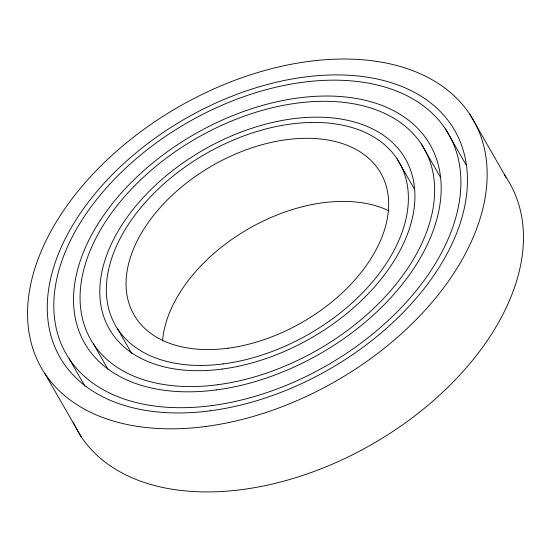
<?xml version="1.0" encoding="UTF-8"?>
<svg xmlns="http://www.w3.org/2000/svg" width="551" height="551" viewBox="0 0 551 551"><rect width="100%" height="100%" fill="white"/><g stroke="black" fill="none" stroke-linecap="round" stroke-linejoin="round"><path stroke-width="0.83" d="M469.831 114.291L506.114 177.394M445.552 129.106L466.043 164.742M421.274 143.921L440.483 177.332M396.989 158.736L414.07 188.428M117.721 329.126L131.813 353.625M93.443 343.941L107.955 369.184M69.164 358.756L84.957 386.223M44.886 373.571L81.169 436.674M162.559 341.021A142.289 90.316 -29.9 0 1 248.556 228.782A142.289 90.316 -29.9 0 1 388.854 210.792M504.454 174.97A249.024 158.061 -29.9 0 1 372.07 444.271A249.024 158.061 -29.9 0 1 73.235 422.307M223.554 363.88A163.654 103.877 -29.9 0 0 401.734 167.153A163.654 103.877 -29.9 0 0 146.786 200.764A163.654 103.877 -29.9 0 0 223.554 363.88M227.969 348.218A142.289 90.316 -29.9 0 0 382.883 177.174A142.289 90.316 -29.9 0 0 161.223 206.398A142.289 90.316 -29.9 0 0 227.969 348.218M217.679 384.736A192.113 121.936 -29.9 0 0 426.839 153.798A192.113 121.936 -29.9 0 0 127.556 193.256A192.113 121.936 -29.9 0 0 217.679 384.736M222.094 369.074A170.741 108.375 -29.9 0 0 407.988 163.826A170.741 108.375 -29.9 0 0 141.993 198.897A170.741 108.375 -29.9 0 0 222.094 369.074M211.804 405.598A220.565 140.002 -29.9 0 0 451.944 140.45A220.565 140.002 -29.9 0 0 108.327 185.749A220.565 140.002 -29.9 0 0 211.804 405.598M216.212 389.936A199.2 126.441 -29.9 0 0 433.093 150.471A199.2 126.441 -29.9 0 0 122.763 191.39A199.2 126.441 -29.9 0 0 216.212 389.936M205.922 426.453A249.024 158.061 -29.9 0 0 477.049 127.095A249.024 158.061 -29.9 0 0 89.104 178.249A249.024 158.061 -29.9 0 0 205.922 426.453M210.337 410.791A227.659 144.5 -29.9 0 0 458.198 137.123A227.659 144.5 -29.9 0 0 103.54 183.882A227.659 144.5 -29.9 0 0 210.337 410.791"/></g></svg>
